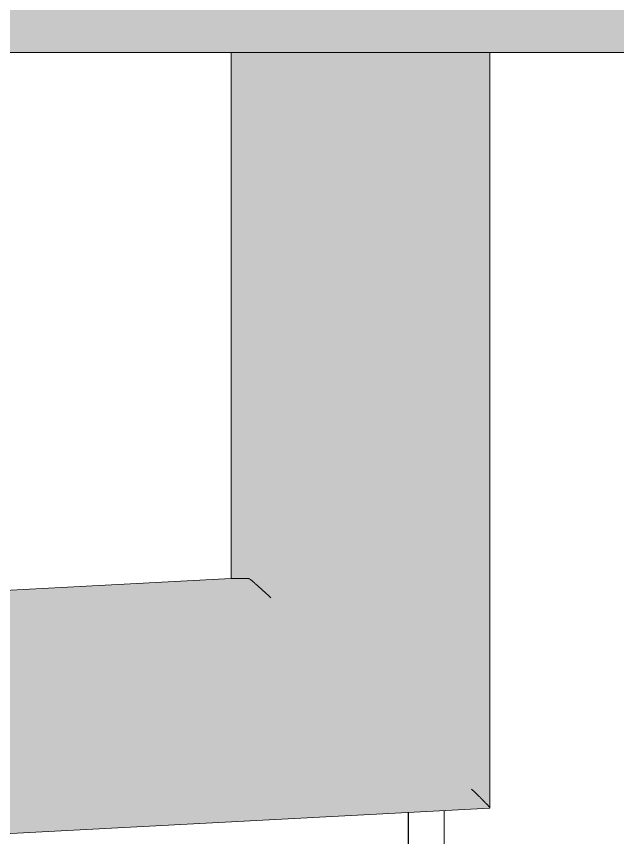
# Model space of a CAD drawing. Header units: millimetres. Extents: x 4237772 to 4686020, y -673 to 29459.
# Drawn here: x 4467257 to 4470238, y 9596 to 13670 of the extents above; entities that cross this region are included whole.
import ezdxf

# ---------------------------------------------------------------- set-up
doc = ezdxf.new("R2010")
doc.units = ezdxf.units.MM
doc.layers.add('A-GENM', color=13, linetype='Continuous', lineweight=5)
doc.layers.add('S-COLS', color=52, linetype='Continuous', lineweight=5)

# ---------------------------------------------------------------- blocks, each defined once
blk = doc.blocks.new('Mechanical - Condensers - Mechanical - Condensers-1249279-SECTION - GRIDS B1-B2')
at = {"layer": 'A-GENM'}
h = blk.add_hatch(color=256, dxfattribs=at)
h.paths.add_polyline_path([(4415037.4, 8329.8), (4436182.7, 9438.4), (4436182.7, 10891.3), (4436172.5, 10891.3), (4436172.5, 10439.2), (4414985.1, 9328.4), (4415005.1, 8947.9)])
h.paths.add_polyline_path([(4436716.5, 9466.4), (4437172.1, 9490.2), (4437172.1, 13590.3), (4461105.5, 13590.3), (4461105.5, 14590.3), (4437034.5, 14590), (4436716.5, 14562.1), (4436716.5, 9584)])
h.paths.add_polyline_path([(4436182.7, 10904), (4436182.7, 11332.6), (4436172.5, 11332.6), (4436172.5, 10904)])
h.paths.add_polyline_path([(4436182.7, 11345.3), (4436182.7, 14590.3), (4436172.5, 14590.3), (4436172.5, 11345.3)])
h.paths.add_polyline_path([(4475115.8, 13590.3), (4477373.7, 13590.3), (4477373.7, 14590.3), (4461305.5, 14590.3), (4461305.5, 13590.3), (4474992.1, 13590.3)])
h = blk.add_hatch(color=256, dxfattribs=at)
h.paths.add_polyline_path([(4476105.7, 13490.3), (4477376.3, 13490.3), (4477375, 13503.7), (4477373.7, 13590.3), (4461305.5, 13590.3), (4461305.5, 13490.3), (4475982, 13490.3)])
h.paths.add_polyline_path([(4460019.4, 13490.3), (4461105.5, 13492.4), (4461105.5, 13590.3), (4437172.1, 13590.3), (4437274.7, 13490.3), (4459771.9, 13490.3)])
for points in [[(4437301.2, 9490.5), (4443886.5, 9837), (4443886.5, 13490.3), (4442890.3, 13490.3), (4442890.3, 10785.9), (4437301.2, 10491.9), (4437301.2, 9796.1)], [(4442781.9, 10880.8), (4442781.9, 13490.3), (4442694.7, 13490.3), (4442694.7, 10880.8)], [(4442890.3, 10785.9), (4442890.3, 13490.3), (4442781.9, 13490.3), (4442781.9, 10880.8), (4442799.7, 10868.1), (4442864.2, 10810.5)], [(4443977.4, 9742.1), (4443976.2, 13490.3), (4443886.5, 13490.3), (4443886.5, 9837), (4443954.4, 9769.9), (4443976.2, 9745.3)], [(4437301.2, 10592.5), (4442781.9, 10880.8), (4442694.7, 10880.8), (4437301.2, 10597.1)], [(4437301.2, 10491.9), (4442890.3, 10785.9), (4442799.7, 10868.1), (4442781.9, 10880.8), (4437301.2, 10591.6), (4437301.2, 10511.5)]]:
    blk.add_hatch(color=256, dxfattribs=at).paths.add_polyline_path(points)
h = blk.add_hatch(color=256, dxfattribs=at)
h.paths.add_polyline_path([(4420199.8, 8491.2), (4426809.4, 8839.8), (4426809.4, 8845.3), (4420202.6, 8498.9), (4420201.9, 8494.6)])
h.paths.add_polyline_path([(4426959.4, 8846.8), (4436170.1, 9333.5), (4436170.1, 9336), (4426959.4, 8852.9), (4426959.4, 8847.7)])
h.paths.add_polyline_path([(4436716.5, 9360.1), (4443977.4, 9742.1), (4443976.2, 9745.3), (4443954.4, 9769.9), (4443886.5, 9837), (4437301.2, 9490.5), (4437301.2, 9395.4), (4436716.5, 9362.4)])
for p, q in [((4437274.7, 13490.3), (4461105.9, 13490.3)), ((4442694.3, 13490.8), (4442694.3, 10880.4)), ((4443977.8, 9742.5), (4443977.8, 13490.3)), ((4442694.6, 10880.8), (4437301.2, 10597.1)), ((4442694.7, 10880.8), (4442781.9, 10880.8)), ((4436716.5, 9360.1), (4443977.4, 9742.1))]:
    blk.add_line(p, q, dxfattribs=at)
for points, knots in [([(4442781.9, 10880.8), (4442782.7, 10880.8), (4442785.6, 10879.2), (4442792.6, 10873.8), (4442799.4, 10868.3), (4442806.3, 10862.6), (4442812.4, 10857.3), (4442817.2, 10853.1), (4442822.4, 10848.6), (4442829.6, 10842.1), (4442837.3, 10835.2), (4442845.3, 10828), (4442853.5, 10820.4), (4442864.2, 10810.5), (4442877.2, 10798.5), (4442885.9, 10790.2), (4442890.3, 10785.9)], [0, 0, 0, 0, 0.166667, 0.25, 0.333333, 0.416667, 0.458333, 0.5, 0.541667, 0.583333, 0.666667, 0.708333, 0.75, 0.833333, 0.916667, 1, 1, 1, 1]), ([(4443886.5, 9837), (4443890.8, 9832.7), (4443899.5, 9824.4), (4443912.1, 9812.4), (4443922.1, 9802.5), (4443929.7, 9794.9), (4443935.2, 9789.5), (4443940.4, 9784.2), (4443945.4, 9779.2), (4443950, 9774.3), (4443954.4, 9769.8), (4443958.5, 9765.6), (4443963.4, 9760.3), (4443968.6, 9754.5), (4443973.4, 9749.1), (4443977.6, 9743.7), (4443978.1, 9742.1), (4443977.4, 9742.1)], [0, 0, 0, 0, 0.083333, 0.166667, 0.25, 0.291667, 0.333333, 0.375, 0.416667, 0.458333, 0.5, 0.541667, 0.583333, 0.666667, 0.75, 0.833333, 1, 1, 1, 1])]:
    blk.add_open_spline(points, degree=3, knots=knots, dxfattribs=at)
blk = doc.blocks.new('UB _Column_ - 410UB54-1478412-SECTION - GRIDS B1-B2')
at = {"layer": 'S-COLS'}
for p, q in [((4443572.5, 5200), (4443572.5, 9720.8)), ((4443573.4, 5200), (4443573.4, 9720.8)), ((4443750.7, 5200), (4443750.7, 9730.1))]:
    blk.add_line(p, q, dxfattribs=at)

msp = doc.modelspace()

# ---------------------------------------------------------------- block references
at = {"layer": 'A-GENM'}
msp.add_blockref('Mechanical - Condensers - Mechanical - Condensers-1249279-SECTION - GRIDS B1-B2', (25627.5, 0), dxfattribs=at)
at = {"layer": 'S-COLS'}
msp.add_blockref('UB _Column_ - 410UB54-1478412-SECTION - GRIDS B1-B2', (25627.5, 0), dxfattribs=at)

doc.saveas('drawing.dxf')
